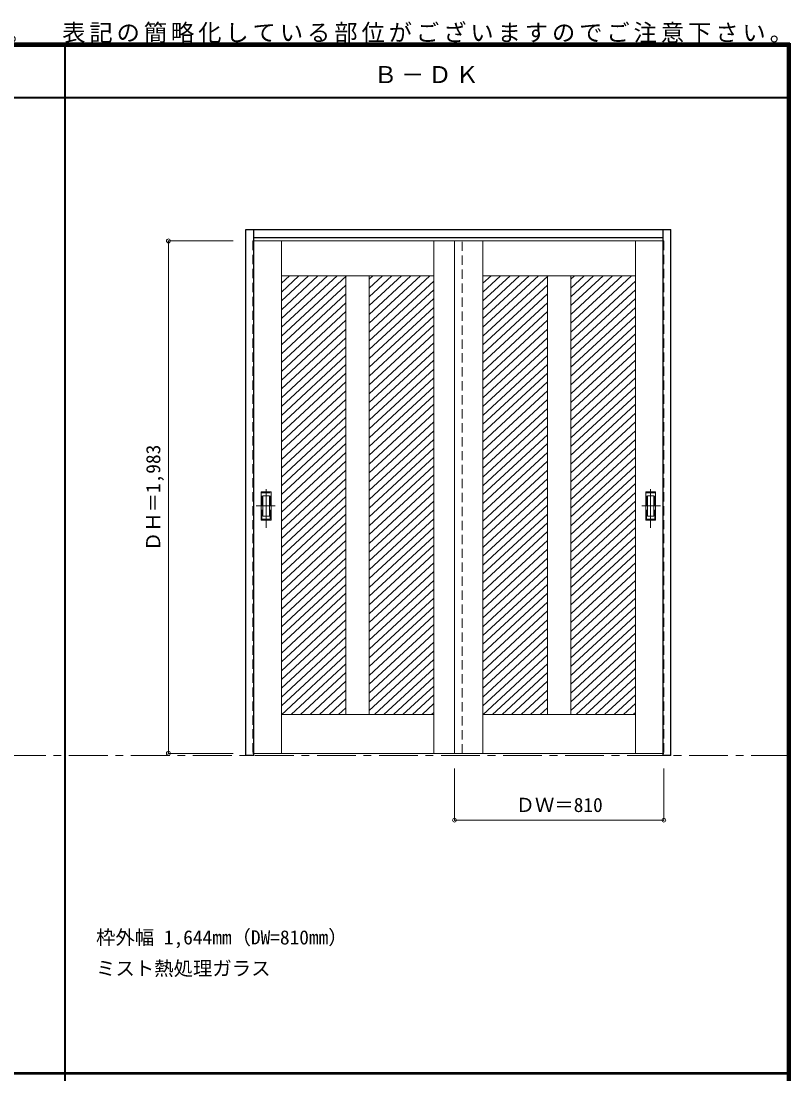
# Model space of a CAD drawing. Units: millimetres, scale not verified. Extents: x -6000 to 5700, y -4307 to 4260.
# Drawn here: x 2725 to 5700, y 186 to 4260 of the extents above; entities that cross this region are included whole.
import ezdxf
from ezdxf.enums import TextEntityAlignment as Align

# ---------------------------------------------------------------- set-up
doc = ezdxf.new("R2010")
doc.units = ezdxf.units.MM
doc.header["$LTSCALE"] = 30
doc.header["$PDMODE"] = 32
doc.header["$PDSIZE"] = 15
doc.linetypes.add('CHAIN1', pattern=[8, 5, -1, 1, -1])
doc.linetypes.add('DASHED1', pattern=[1.8, 1.2, -0.6])
for name, color, linetype, lineweight in [('0-2_扉', 7, 'Continuous', 18), ('0-4_枠', 3, 'Continuous', 25), ('0-6_引手', 7, 'Continuous', 18), ('0-B_寸法', 4, 'Continuous', 9), ('0-C_ハッチ', 4, 'Continuous', 9), ('F-1_枠', 6, 'Continuous', 40), ('F-A_文字', 7, 'CHAIN1', 18)]:
    doc.layers.add(name, color=color, linetype=linetype, lineweight=lineweight)
doc.layers.add('0-A_文字', color=7, linetype='Continuous')
doc.styles.add('ＭＳ ゴシック', font='')
doc.styles.get('ＭＳ ゴシック').set_extended_font_data('MS Gothic')

msp = doc.modelspace()

# ---------------------------------------------------------------- linework, layer by layer
at = {"layer": '0-2_扉', "color": 4, "linetype": 'DASHED1', "lineweight": 9}
for p, q in [((3622, 3409.5), (3622, 1426.5)), ((3625, 3409.5), (3622, 3409.5)), ((4432, 1426.5), (4432, 3409.5)), ((5209, 3409.5), (5212, 3409.5)), ((3622, 1426.5), (3625, 1426.5))]:
    msp.add_line(p, q, dxfattribs=at)
at = {"layer": '0-2_扉'}
for p, q in [((4432, 3409.5), (3625, 3409.5)), ((3732, 3409.5), (3732, 1426.5)), ((4322, 3409.5), (4322, 1426.5)), ((4402, 3409.5), (4402, 1426.5)), ((4402, 3409.5), (5209, 3409.5)), ((4512, 3409.5), (4512, 1426.5)), ((5102, 3409.5), (5102, 1426.5)), ((4322, 3274.5), (3732, 3274.5)), ((3982, 3274.5), (3982, 1576.5)), ((4072, 3274.5), (4072, 1576.5)), ((4512, 3274.5), (5102, 3274.5)), ((4762, 3274.5), (4762, 1576.5)), ((4852, 3274.5), (4852, 1576.5)), ((4322, 1576.5), (3732, 1576.5)), ((4512, 1576.5), (5102, 1576.5)), ((4432, 1426.5), (3625, 1426.5)), ((4402, 1426.5), (5209, 1426.5))]:
    msp.add_line(p, q, dxfattribs=at)
at = {"layer": '0-2_扉', "color": 4, "linetype": 'DASHED1', "lineweight": 9}
msp.add_lwpolyline([(5212, 3409.5), (5212, 1426.5), (5209, 1426.5)], dxfattribs=at)
at = {"layer": '0-4_枠'}
for p, q in [((3595, 1418), (3595, 3453)), ((3595, 3453), (5239, 3453)), ((3625, 1418), (3625, 3453)), ((3625, 3423), (5209, 3423)), ((5209, 1427.04), (5209, 3453)), ((5239, 1418), (5239, 3453)), ((5209, 1426.7), (5209, 1427.04)), ((3625, 1418), (3595, 1418))]:
    msp.add_line(p, q, dxfattribs=at)
msp.add_lwpolyline([(5239, 1418), (5209, 1418), (5209, 1426.7)], dxfattribs=at)
at = {"layer": '0-6_引手', "linetype": 'CHAIN1'}
for p, q in [((3673, 2298.77), (3673, 2469.62)), ((5161, 2298.77), (5161, 2469.62)), ((3634.93, 2384), (3707.43, 2384)), ((5199.07, 2384), (5126.56, 2384))]:
    msp.add_line(p, q, dxfattribs=at)
at = {"layer": '0-6_引手'}
for p, q in [((3654, 2439), (3692, 2439)), ((3654, 2329), (3654, 2439)), ((3660.5, 2423), (3685.5, 2423)), ((3660.5, 2345), (3660.5, 2423)), ((3685.5, 2345), (3685.5, 2423)), ((3692, 2329), (3692, 2439)), ((5180, 2439), (5142, 2439)), ((5142, 2329), (5142, 2439)), ((5173.5, 2423), (5148.5, 2423)), ((5148.5, 2345), (5148.5, 2423)), ((5173.5, 2345), (5173.5, 2423)), ((5180, 2329), (5180, 2439)), ((3654, 2329), (3692, 2329)), ((3660.5, 2345), (3685.5, 2345)), ((5180, 2329), (5142, 2329)), ((5173.5, 2345), (5148.5, 2345))]:
    msp.add_line(p, q, dxfattribs=at)
at = {"layer": '0-6_引手', "linetype": 'DASHED1'}
for p, q in [((3689, 2333), (3689, 2435)), ((5145, 2333), (5145, 2435)), ((3657, 2333), (3689, 2333)), ((5177, 2333), (5145, 2333))]:
    msp.add_line(p, q, dxfattribs=at)
for points in [[(3657, 2333), (3657, 2435), (3689, 2435)], [(5177, 2333), (5177, 2435), (5145, 2435)]]:
    msp.add_lwpolyline(points, dxfattribs=at)
at = {"layer": '0-B_寸法'}
for p, q in [((3295, 3409.5), (3545, 3409.5)), ((3295, 3409.5), (3295, 1426.5)), ((3295, 1426.5), (3545, 1426.5)), ((4402, 1168), (4402, 1368)), ((5212, 1168), (5212, 1368)), ((4402, 1168), (5212, 1168))]:
    msp.add_line(p, q, dxfattribs=at)
at = {"layer": '0-B_寸法', "color": 7}
for p in [(3295, 3409.5), (3295, 1426.5), (4402, 1168), (5212, 1168)]:
    msp.add_point(p, dxfattribs=at)
at = {"layer": '0-C_ハッチ'}
for p, q in [((3800.14, 3274.5), (3732, 3211.4)), ((3836.94, 3274.5), (3732, 3177.33)), ((3873.74, 3274.5), (3732, 3143.26)), ((3910.53, 3274.5), (3732, 3109.19)), ((3763.35, 3274.5), (3732, 3245.47)), ((3947.33, 3274.5), (3732, 3075.12)), ((3984.13, 3274.5), (3732, 3041.05)), ((4086.31, 3274.5), (4072, 3261.25)), ((4123.11, 3274.5), (4072, 3227.17)), ((4159.91, 3274.5), (4072, 3193.1)), ((4196.7, 3274.5), (4072, 3159.03)), ((4233.5, 3274.5), (4072, 3124.96)), ((4270.3, 3274.5), (4072, 3090.89)), ((4307.09, 3274.5), (4072, 3056.82)), ((4580.14, 3274.5), (4512, 3211.4)), ((4616.94, 3274.5), (4512, 3177.33)), ((4653.74, 3274.5), (4512, 3143.26)), ((4690.53, 3274.5), (4512, 3109.19)), ((4543.35, 3274.5), (4512, 3245.47)), ((4727.33, 3274.5), (4512, 3075.12)), ((4764.13, 3274.5), (4512, 3041.05)), ((4866.31, 3274.5), (4852, 3261.25)), ((4903.11, 3274.5), (4852, 3227.17)), ((4939.91, 3274.5), (4852, 3193.1)), ((4976.7, 3274.5), (4852, 3159.03)), ((5013.5, 3274.5), (4852, 3124.96)), ((5050.3, 3274.5), (4852, 3090.89)), ((5087.09, 3274.5), (4852, 3056.82)), ((3982, 3238.46), (3732, 3006.98)), ((4322, 3254.23), (4072, 3022.75)), ((4322, 3220.16), (4072, 2988.68)), ((4762, 3238.46), (4512, 3006.98)), ((5102, 3254.23), (4852, 3022.75)), ((5102, 3220.16), (4852, 2988.68)), ((3982, 3204.39), (3732, 2972.91)), ((4322, 3186.09), (4072, 2954.61)), ((4762, 3204.39), (4512, 2972.91)), ((5102, 3186.09), (4852, 2954.61)), ((3982, 3170.32), (3732, 2938.84)), ((4322, 3152.02), (4072, 2920.54)), ((4762, 3170.32), (4512, 2938.84)), ((5102, 3152.02), (4852, 2920.54)), ((3982, 3136.25), (3732, 2904.76)), ((3982, 3102.17), (3732, 2870.69)), ((4322, 3117.95), (4072, 2886.46)), ((4762, 3136.25), (4512, 2904.76)), ((4762, 3102.17), (4512, 2870.69)), ((5102, 3117.95), (4852, 2886.46)), ((3982, 3068.1), (3732, 2836.62)), ((4322, 3083.87), (4072, 2852.39)), ((4762, 3068.1), (4512, 2836.62)), ((5102, 3083.87), (4852, 2852.39)), ((3982, 3034.03), (3732, 2802.55)), ((4322, 3049.8), (4072, 2818.32)), ((4322, 3015.73), (4072, 2784.25)), ((4762, 3034.03), (4512, 2802.55)), ((5102, 3049.8), (4852, 2818.32)), ((5102, 3015.73), (4852, 2784.25)), ((3982, 2999.96), (3732, 2768.48)), ((4322, 2981.66), (4072, 2750.18)), ((4762, 2999.96), (4512, 2768.48)), ((5102, 2981.66), (4852, 2750.18)), ((3982, 2965.89), (3732, 2734.41)), ((4322, 2947.59), (4072, 2716.11)), ((4762, 2965.89), (4512, 2734.41)), ((5102, 2947.59), (4852, 2716.11)), ((3982, 2931.82), (3732, 2700.34)), ((3982, 2897.75), (3732, 2666.27)), ((4322, 2913.52), (4072, 2682.04)), ((4762, 2931.82), (4512, 2700.34)), ((4762, 2897.75), (4512, 2666.27)), ((5102, 2913.52), (4852, 2682.04)), ((3982, 2863.68), (3732, 2632.2)), ((4322, 2879.45), (4072, 2647.97)), ((4762, 2863.68), (4512, 2632.2)), ((5102, 2879.45), (4852, 2647.97)), ((3982, 2829.61), (3732, 2598.12)), ((4322, 2845.38), (4072, 2613.9)), ((4322, 2811.31), (4072, 2579.82)), ((4762, 2829.61), (4512, 2598.12)), ((5102, 2845.38), (4852, 2613.9)), ((5102, 2811.31), (4852, 2579.82)), ((3982, 2795.54), (3732, 2564.05)), ((4322, 2777.24), (4072, 2545.75)), ((4762, 2795.54), (4512, 2564.05)), ((5102, 2777.24), (4852, 2545.75)), ((3982, 2761.46), (3732, 2529.98)), ((4322, 2743.16), (4072, 2511.68)), ((4762, 2761.46), (4512, 2529.98)), ((5102, 2743.16), (4852, 2511.68)), ((3982, 2727.39), (3732, 2495.91)), ((3982, 2693.32), (3732, 2461.84)), ((4322, 2709.09), (4072, 2477.61)), ((4762, 2727.39), (4512, 2495.91)), ((4762, 2693.32), (4512, 2461.84)), ((5102, 2709.09), (4852, 2477.61)), ((3982, 2659.25), (3732, 2427.77)), ((4322, 2675.02), (4072, 2443.54)), ((4762, 2659.25), (4512, 2427.77)), ((5102, 2675.02), (4852, 2443.54)), ((3982, 2625.18), (3732, 2393.7)), ((4322, 2640.95), (4072, 2409.47)), ((4762, 2625.18), (4512, 2393.7)), ((5102, 2640.95), (4852, 2409.47)), ((3982, 2591.11), (3732, 2359.63)), ((4322, 2606.88), (4072, 2375.4)), ((4322, 2572.81), (4072, 2341.33)), ((4762, 2591.11), (4512, 2359.63)), ((5102, 2606.88), (4852, 2375.4)), ((5102, 2572.81), (4852, 2341.33)), ((3982, 2557.04), (3732, 2325.56)), ((4322, 2538.74), (4072, 2307.26)), ((4762, 2557.04), (4512, 2325.56)), ((5102, 2538.74), (4852, 2307.26)), ((3982, 2522.97), (3732, 2291.49)), ((3982, 2488.9), (3732, 2257.41)), ((4322, 2504.67), (4072, 2273.19)), ((4762, 2522.97), (4512, 2291.49)), ((4762, 2488.9), (4512, 2257.41)), ((5102, 2504.67), (4852, 2273.19)), ((3982, 2454.82), (3732, 2223.34)), ((4322, 2470.6), (4072, 2239.11)), ((4762, 2454.82), (4512, 2223.34)), ((5102, 2470.6), (4852, 2239.11)), ((3982, 2420.75), (3732, 2189.27)), ((4322, 2436.52), (4072, 2205.04)), ((4762, 2420.75), (4512, 2189.27)), ((5102, 2436.52), (4852, 2205.04)), ((3982, 2386.68), (3732, 2155.2)), ((4322, 2402.45), (4072, 2170.97)), ((4322, 2368.38), (4072, 2136.9)), ((4762, 2386.68), (4512, 2155.2)), ((5102, 2402.45), (4852, 2170.97)), ((5102, 2368.38), (4852, 2136.9)), ((3982, 2352.61), (3732, 2121.13)), ((4322, 2334.31), (4072, 2102.83)), ((4762, 2352.61), (4512, 2121.13)), ((5102, 2334.31), (4852, 2102.83)), ((3982, 2318.54), (3732, 2087.06)), ((3982, 2284.47), (3732, 2052.99)), ((4322, 2300.24), (4072, 2068.76)), ((4762, 2318.54), (4512, 2087.06)), ((4762, 2284.47), (4512, 2052.99)), ((5102, 2300.24), (4852, 2068.76)), ((3982, 2250.4), (3732, 2018.92)), ((4322, 2266.17), (4072, 2034.69)), ((4762, 2250.4), (4512, 2018.92)), ((5102, 2266.17), (4852, 2034.69)), ((3982, 2216.33), (3732, 1984.85)), ((4322, 2232.1), (4072, 2000.62)), ((4762, 2216.33), (4512, 1984.85)), ((5102, 2232.1), (4852, 2000.62)), ((3982, 2182.26), (3732, 1950.77)), ((4322, 2198.03), (4072, 1966.55)), ((4322, 2163.96), (4072, 1932.47)), ((4762, 2182.26), (4512, 1950.77)), ((5102, 2198.03), (4852, 1966.55)), ((5102, 2163.96), (4852, 1932.47)), ((3982, 2148.19), (3732, 1916.7)), ((4322, 2129.89), (4072, 1898.4)), ((4762, 2148.19), (4512, 1916.7)), ((5102, 2129.89), (4852, 1898.4)), ((3982, 2114.11), (3732, 1882.63)), ((3982, 2080.04), (3732, 1848.56)), ((4322, 2095.81), (4072, 1864.33)), ((4762, 2114.11), (4512, 1882.63)), ((4762, 2080.04), (4512, 1848.56)), ((5102, 2095.81), (4852, 1864.33)), ((3982, 2045.97), (3732, 1814.49)), ((4322, 2061.74), (4072, 1830.26)), ((4762, 2045.97), (4512, 1814.49)), ((5102, 2061.74), (4852, 1830.26)), ((3982, 2011.9), (3732, 1780.42)), ((4322, 2027.67), (4072, 1796.19)), ((4762, 2011.9), (4512, 1780.42)), ((5102, 2027.67), (4852, 1796.19)), ((3982, 1977.83), (3732, 1746.35)), ((4322, 1993.6), (4072, 1762.12)), ((4322, 1959.53), (4072, 1728.05)), ((4762, 1977.83), (4512, 1746.35)), ((5102, 1993.6), (4852, 1762.12)), ((5102, 1959.53), (4852, 1728.05)), ((3982, 1943.76), (3732, 1712.28)), ((4322, 1925.46), (4072, 1693.98)), ((4762, 1943.76), (4512, 1712.28)), ((5102, 1925.46), (4852, 1693.98)), ((3982, 1909.69), (3732, 1678.21)), ((3982, 1875.62), (3732, 1644.14)), ((4322, 1891.39), (4072, 1659.91)), ((4762, 1909.69), (4512, 1678.21)), ((4762, 1875.62), (4512, 1644.14)), ((5102, 1891.39), (4852, 1659.91)), ((3982, 1841.55), (3732, 1610.06)), ((4322, 1857.32), (4072, 1625.84)), ((4762, 1841.55), (4512, 1610.06)), ((5102, 1857.32), (4852, 1625.84)), ((3982, 1807.47), (3732, 1575.99)), ((4322, 1823.25), (4072, 1591.76)), ((4762, 1807.47), (4512, 1575.99)), ((5102, 1823.25), (4852, 1591.76)), ((3982, 1773.4), (3769.34, 1576.5)), ((4322, 1789.17), (4092.31, 1576.5)), ((4322, 1755.1), (4129.11, 1576.5)), ((4762, 1773.4), (4549.34, 1576.5)), ((5102, 1789.17), (4872.31, 1576.5)), ((5102, 1755.1), (4909.11, 1576.5)), ((3982, 1739.33), (3806.14, 1576.5)), ((4322, 1721.03), (4165.9, 1576.5)), ((4762, 1739.33), (4586.14, 1576.5)), ((5102, 1721.03), (4945.9, 1576.5)), ((3982, 1705.26), (3842.94, 1576.5)), ((3982, 1671.19), (3879.73, 1576.5)), ((4322, 1686.96), (4202.7, 1576.5)), ((4762, 1705.26), (4622.94, 1576.5)), ((4762, 1671.19), (4659.73, 1576.5)), ((5102, 1686.96), (4982.7, 1576.5)), ((3982, 1637.12), (3916.53, 1576.5)), ((4322, 1652.89), (4239.5, 1576.5)), ((4762, 1637.12), (4696.53, 1576.5)), ((5102, 1652.89), (5019.5, 1576.5)), ((3982, 1603.05), (3953.33, 1576.5)), ((4322, 1618.82), (4276.29, 1576.5)), ((4762, 1603.05), (4733.33, 1576.5)), ((5102, 1618.82), (5056.29, 1576.5)), ((4322, 1584.75), (4313.09, 1576.5)), ((5102, 1584.75), (5093.09, 1576.5))]:
    msp.add_line(p, q, dxfattribs=at)
at = {"layer": 'F-1_枠'}
for p, q in [((-6000, 4175), (5700, 4175)), ((-6000, 4170), (5700, 4170)), ((-6000, 4165), (5700, 4165)), ((2895, -3790), (2895, 4175)), ((5690, 4175), (5690, -4205)), ((5695, 4175), (5695, -4205)), ((5700, 4175), (5700, -4205)), ((-6000, 3965), (5700, 3965)), ((-6000, 190.5), (5700, 190.5)), ((-6000, 187.5), (5700, 187.5))]:
    msp.add_line(p, q, dxfattribs=at)
at = {"layer": 'F-A_文字'}
msp.add_line((-5490, 1418), (5690, 1418), dxfattribs=at)

# ---------------------------------------------------------------- texts
at = {"layer": '0-A_文字', "style": 'ＭＳ ゴシック'}
for s, p in [('枠外幅 1,644mm（DW=810mm）', (3015, 670.5)), ('ミスト熱処理ガラス', (3015, 550.5))]:
    msp.add_text(s, height=54.99, dxfattribs=at).set_placement(p, align=Align.BOTTOM_LEFT)
at = {"layer": '0-A_文字', "char_height": 65.98, "attachment_point": 7, "style": 'ＭＳ ゴシック'}
for s, insert in [('\\T1.17;※本図は意匠確認用です。\u3000表記の簡略化している部位がございますのでご注意下さい。', (1515, 4175)), ('\\T1.17;Ｂ－ＤＫ', (4090, 4020))]:
    msp.add_mtext(s, dxfattribs=dict(at, insert=insert))
at = {"layer": '0-B_寸法', "color": 7, "style": 'ＭＳ ゴシック'}
msp.add_text('ＤＨ＝1,983', height=54.99, rotation=90, dxfattribs=at).set_placement((3280, 2208.75), align=Align.BOTTOM_LEFT)
msp.add_text('ＤＷ＝810', height=54.99, dxfattribs=at).set_placement((4638.25, 1183), align=Align.BOTTOM_LEFT)

doc.saveas('drawing.dxf')
